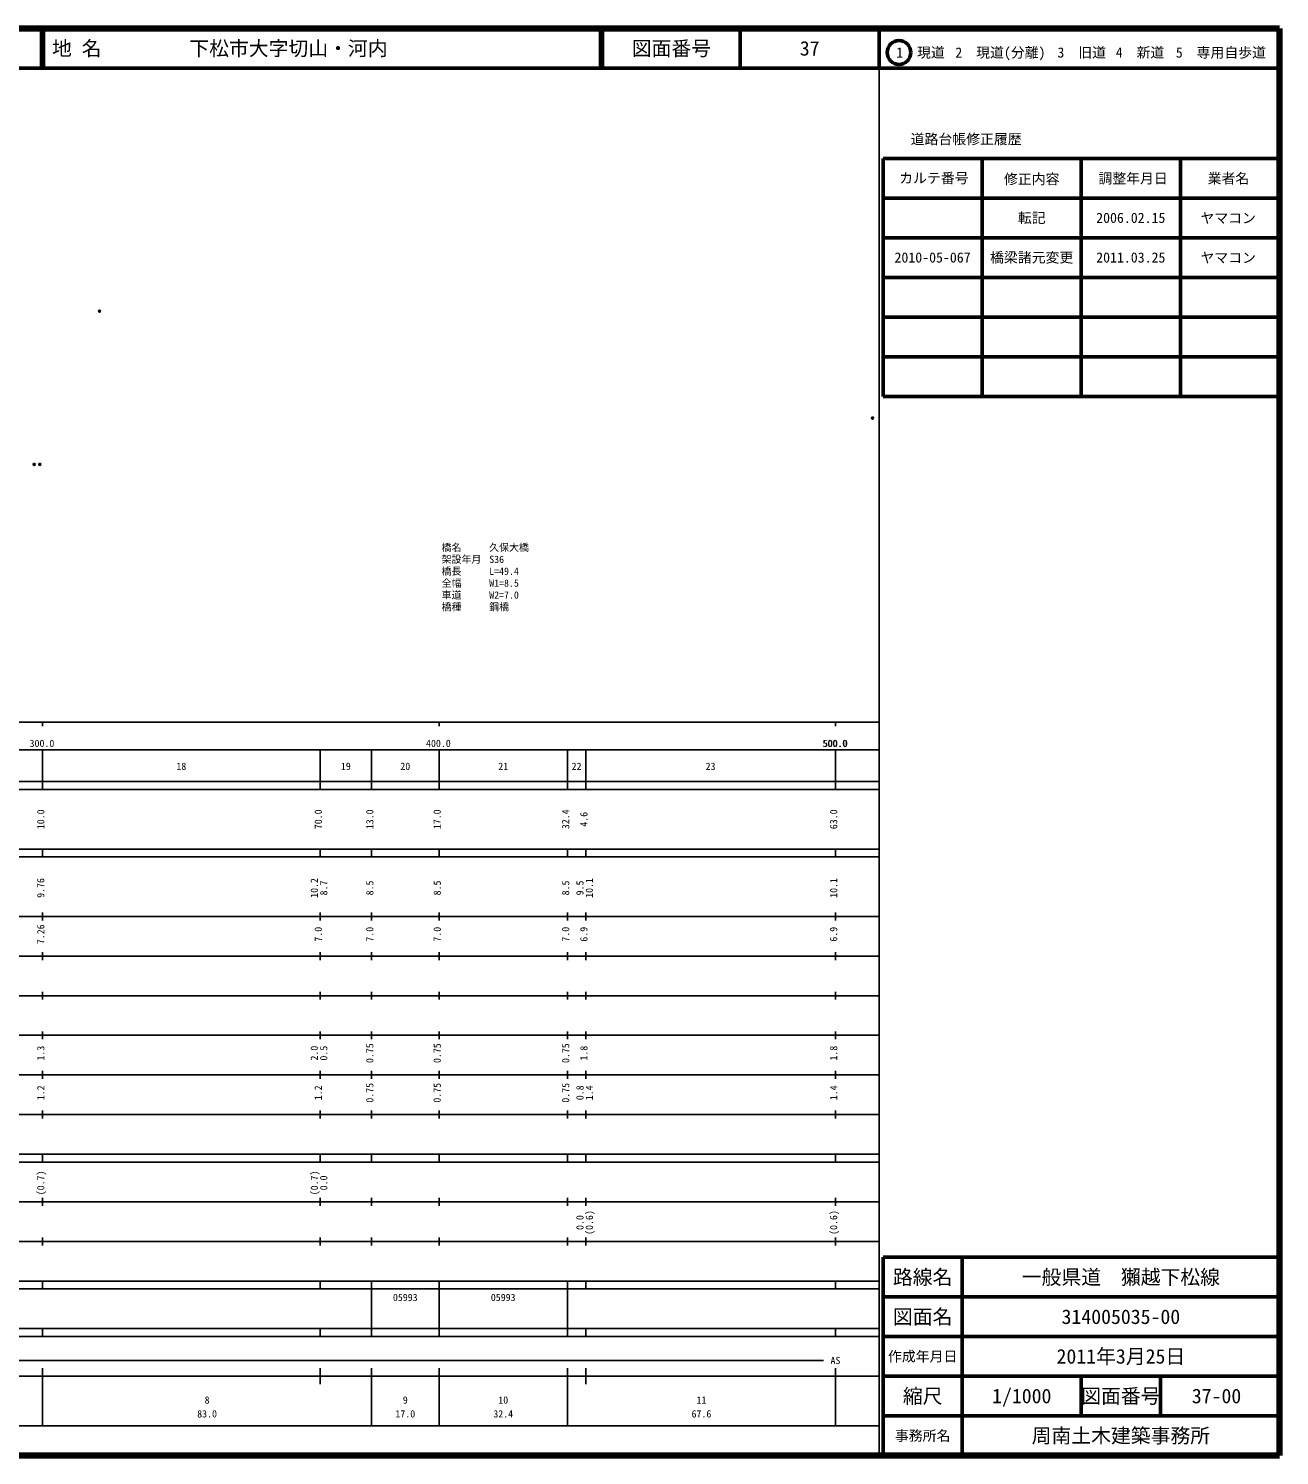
# Model space of a CAD drawing. Units: millimetres on the paper, with parts at other scales. Extents: x 40 to 680, y 20 to 380.
# Drawn here: x 364.5 to 680, y 20 to 380 of the extents above; entities that cross this region are included whole.
import ezdxf
from ezdxf.enums import TextEntityAlignment as Align

# ---------------------------------------------------------------- set-up
doc = ezdxf.new("R2010")
doc.units = ezdxf.units.MM
doc.header["$PDMODE"] = 32
doc.header["$PDSIZE"] = 0.5
for name, color, linetype in [('M-OTRS', 6, 'Continuous'), ('M-STR-HTXT', 7, 'Continuous'), ('M-TTL-TXT', 7, 'Continuous')]:
    doc.layers.add(name, color=color, linetype=linetype)
for name, color, linetype, lineweight in [('M-TTL', 2, 'Continuous', 140), ('M-TTL-BAND', 7, 'Continuous', 25), ('M-TTL-FRAM', 2, 'Continuous', 50), ('M-TTL-LINE', 7, 'Continuous', 50)]:
    doc.layers.add(name, color=color, linetype=linetype, lineweight=lineweight)
doc.styles.add('ＭＳ ゴシック', font='')
doc.styles.get('ＭＳ ゴシック').set_extended_font_data('MS Gothic')

msp = doc.modelspace()

# ---------------------------------------------------------------- linework, layer by layer
at = {"layer": 'M-OTRS'}
for p in [(382.374, 308.706), (577.38, 281.734), (365.891, 270.048), (367.292, 270.048)]:
    msp.add_point(p, dxfattribs=at)
at = {"layer": 'M-TTL'}
for p, q in [((680, 380), (40, 380)), ((680, 20), (680, 380)), ((40, 20), (680, 20))]:
    msp.add_line(p, q, dxfattribs=at)
at = {"layer": 'M-TTL-BAND'}
for p, q in [((579, 20), (579, 370)), ((40, 205), (579, 205)), ((368, 205), (368, 204)), ((468, 205), (468, 204)), ((568, 205), (568, 204)), ((68, 198), (579, 198)), ((368, 188), (368, 198)), ((438, 188), (438, 198)), ((451, 188), (451, 198)), ((468, 188), (468, 198)), ((500.4, 188), (500.4, 198)), ((505, 188), (505, 198)), ((568, 188), (568, 198)), ((40, 190), (579, 190)), ((40, 188), (579, 188)), ((40, 173), (579, 173)), ((368, 171), (368, 173)), ((438, 171), (438, 173)), ((451, 171), (451, 173)), ((468, 171), (468, 173)), ((500.4, 171), (500.4, 173)), ((505, 171), (505, 173)), ((568, 171), (568, 173)), ((40, 171), (579, 171)), ((40, 156), (579, 156)), ((368, 155), (368, 157)), ((438, 155), (438, 157)), ((451, 155), (451, 157)), ((468, 155), (468, 157)), ((500.4, 155), (500.4, 157)), ((505, 155), (505, 157)), ((568, 155), (568, 157)), ((46, 146), (579, 146)), ((368, 145), (368, 147)), ((438, 145), (438, 147)), ((451, 145), (451, 147)), ((468, 145), (468, 147)), ((500.4, 145), (500.4, 147)), ((505, 145), (505, 147)), ((568, 145), (568, 147)), ((368, 135), (368, 137)), ((438, 135), (438, 137)), ((451, 135), (451, 137)), ((468, 135), (468, 137)), ((500.4, 135), (500.4, 137)), ((505, 135), (505, 137)), ((568, 135), (568, 137)), ((52, 136), (579, 136)), ((46, 126), (579, 126)), ((368, 125), (368, 127)), ((438, 125), (438, 127)), ((451, 125), (451, 127)), ((468, 125), (468, 127)), ((500.4, 125), (500.4, 127)), ((505, 125), (505, 127)), ((568, 125), (568, 127)), ((52, 116), (579, 116)), ((368, 115), (368, 117)), ((438, 115), (438, 117)), ((451, 115), (451, 117)), ((468, 115), (468, 117)), ((500.4, 115), (500.4, 117)), ((505, 115), (505, 117)), ((568, 115), (568, 117)), ((46, 106), (579, 106)), ((368, 105), (368, 107)), ((438, 105), (438, 107)), ((451, 105), (451, 107)), ((468, 105), (468, 107)), ((500.4, 105), (500.4, 107)), ((505, 105), (505, 107)), ((568, 105), (568, 107)), ((40, 96), (579, 96)), ((40, 94), (579, 94)), ((368, 94), (368, 96)), ((438, 94), (438, 96)), ((451, 94), (451, 96)), ((468, 94), (468, 96)), ((500.4, 94), (500.4, 96)), ((505, 94), (505, 96)), ((568, 94), (568, 96)), ((49, 84), (579, 84)), ((368, 83), (368, 85)), ((438, 83), (438, 85)), ((451, 83), (451, 85)), ((468, 83), (468, 85)), ((500.4, 83), (500.4, 85)), ((505, 83), (505, 85)), ((568, 83), (568, 85)), ((40, 74), (579, 74)), ((368, 73), (368, 75)), ((438, 73), (438, 75)), ((451, 73), (451, 75)), ((468, 73), (468, 75)), ((500.4, 73), (500.4, 75)), ((505, 73), (505, 75)), ((568, 73), (568, 75)), ((40, 64), (579, 64)), ((40, 62), (579, 62)), ((368, 62), (368, 64)), ((438, 62), (438, 64)), ((451, 62), (451, 64)), ((451, 52), (451, 62)), ((468, 62), (468, 64)), ((468, 52), (468, 62)), ((468, 52), (468, 62)), ((500.4, 62), (500.4, 64)), ((500.4, 52), (500.4, 62)), ((505, 62), (505, 64)), ((568, 62), (568, 64)), ((40, 52), (579, 52)), ((368, 50), (368, 52)), ((438, 50), (438, 52)), ((451, 50), (451, 52)), ((468, 50), (468, 52)), ((500.4, 50), (500.4, 52)), ((505, 50), (505, 52)), ((568, 50), (568, 52)), ((40, 50), (579, 50)), ((71, 44), (565, 44)), ((40, 40), (579, 40)), ((368, 27.5), (368, 42)), ((438, 38), (438, 42)), ((451, 27.5), (451, 42)), ((468, 27.5), (468, 42)), ((500.4, 27.5), (500.4, 42)), ((505, 38), (505, 42)), ((568, 27.5), (568, 42)), ((68, 27.5), (579, 27.5))]:
    msp.add_line(p, q, dxfattribs=at)
at = {"layer": 'M-TTL-FRAM'}
for p, q in [((580, 347.197), (580, 287.197)), ((580, 347.197), (680, 347.197)), ((580, 287.197), (680, 287.197)), ((680, 70), (580, 70)), ((580, 70), (580, 20))]:
    msp.add_line(p, q, dxfattribs=at)
at = {"layer": 'M-TTL-LINE'}
for p, q in [((367.75, 380), (367.75, 370)), ((368.25, 380), (368.25, 370)), ((508.747, 380), (508.747, 370)), ((509.247, 380), (509.247, 370)), ((543.997, 380), (543.997, 370)), ((579, 380), (579, 370)), ((40, 370), (680, 370)), ((605, 347.197), (605, 287.197)), ((630, 347.197), (630, 287.197)), ((655, 347.197), (655, 287.197)), ((580, 337.197), (680, 337.197)), ((580, 327.197), (680, 327.197)), ((580, 317.197), (680, 317.197)), ((580, 307.197), (680, 307.197)), ((580, 297.197), (680, 297.197)), ((600, 70), (600, 20)), ((680, 60), (580, 60)), ((680, 50), (580, 50)), ((680, 40), (580, 40)), ((630, 40), (630, 30)), ((650, 40), (650, 30)), ((680, 30), (580, 30))]:
    msp.add_line(p, q, dxfattribs=at)
msp.add_circle((584.031, 373.958), 3, dxfattribs=at)

# ---------------------------------------------------------------- texts
at = {"layer": 'M-STR-HTXT', "style": 'ＭＳ ゴシック'}
for s, p in [('橋名', (468.666, 247.618)), ('久保大橋', (480.666, 247.618)), ('架設年月', (468.666, 244.618)), ('S36', (480.666, 244.618)), ('橋長', (468.666, 241.618)), ('全幅', (468.666, 238.618)), ('L=49.4', (480.666, 241.618)), ('車道', (468.666, 235.618)), ('W1=8.5', (480.666, 238.618)), ('W2=7.0', (480.666, 235.618)), ('橋種', (468.666, 232.618)), ('鋼橋', (480.666, 232.618))]:
    msp.add_text(s, height=1.833, dxfattribs=at).set_placement(p, align=Align.BOTTOM_LEFT)
at = {"layer": 'M-TTL-BAND', "style": 'ＭＳ ゴシック'}
for s, p in [('300.0', (367.844, 198.195)), ('400.0', (467.844, 198.195)), ('500.0', (567.844, 198.195)), ('500.0', (568, 198.195)), ('18', (403, 192.405)), ('19', (444.5, 192.405)), ('20', (459.5, 192.405)), ('21', (484.2, 192.405)), ('22', (502.7, 192.405)), ('23', (536.5, 192.405)), ('AS', (568, 42.5)), ('8', (409.5, 32.523)), ('9', (459.5, 32.523)), ('10', (484.2, 32.523)), ('11', (534.2, 32.523)), ('83.0', (409.5, 29.033)), ('17.0', (459.5, 29.033)), ('32.4', (484.2, 29.033)), ('67.6', (534.2, 29.033))]:
    msp.add_text(s, height=1.833, dxfattribs=at).set_placement(p, align=Align.BOTTOM_CENTER)
for s, p in [('10.0', (369, 180.5)), ('70.0', (439, 180.5)), ('13.0', (452, 180.5)), ('17.0', (469, 180.5)), ('32.4', (501.4, 180.5)), ('4.6', (506, 180.5)), ('63.0', (569, 180.5)), ('9.76', (369, 163.174)), ('10.2', (438, 163.174)), ('8.7', (440.37, 163.174)), ('8.5', (452, 163.174)), ('8.5', (469, 163.174)), ('8.5', (501.4, 163.174)), ('9.5', (505, 163.174)), ('10.1', (507.37, 163.174)), ('10.1', (569, 163.174)), ('7.26', (369, 151.5)), ('7.0', (439, 151.5)), ('7.0', (452, 151.5)), ('7.0', (469, 151.5)), ('7.0', (501.4, 151.5)), ('6.9', (506, 151.5)), ('6.9', (569, 151.5)), ('1.3', (369, 121.5)), ('2.0', (438, 121.5)), ('0.5', (440.37, 121.5)), ('0.75', (452, 121.5)), ('0.75', (469, 121.5)), ('0.75', (501.4, 121.5)), ('1.8', (506, 121.5)), ('1.8', (569, 121.5)), ('1.2', (369, 111.5)), ('1.2', (439, 111.5)), ('0.75', (452, 111.5)), ('0.75', (469, 111.5)), ('0.75', (501.4, 111.5)), ('0.8', (505, 111.5)), ('1.4', (507.37, 111.5)), ('1.4', (569, 111.5)), ('(0.7)', (369, 88.764)), ('(0.7)', (438, 88.764)), ('0.0', (440.37, 88.764)), ('0.0', (505, 78.764)), ('(0.6)', (507.37, 78.764)), ('(0.6)', (569, 78.764))]:
    msp.add_text(s, height=1.833, rotation=90, dxfattribs=at).set_placement(p, align=Align.BOTTOM_CENTER)
for p in [(456.375, 58.405), (481.075, 58.405)]:
    msp.add_text('05993', height=1.833, dxfattribs=at).set_placement(p, align=Align.BOTTOM_LEFT)
at = {"layer": 'M-TTL-TXT', "style": 'ＭＳ ゴシック'}
for s, p in [('地 名', (370.38, 375)), ('下松市大字切山・河内', (405.024, 375))]:
    msp.add_text(s, height=3.666, dxfattribs=at).set_placement(p, align=Align.MIDDLE_LEFT)
for s, height, p in [('図面番号', 3.666, (526.622, 375)), ('37', 3.666, (561.497, 375)), ('1\u3000現道', 2.566, (589.448, 373.958)), ('2\u3000現道(分離)', 2.566, (609.619, 373.958)), ('3\u3000旧道', 2.566, (630.121, 373.958)), ('4\u3000新道', 2.566, (644.824, 373.958)), ('5\u3000専用自歩道', 2.566, (665.228, 373.958)), ('道路台帳修正履歴', 2.566, (600.968, 352.113)), ('カルテ番号', 2.566, (592.839, 342.277)), ('修正内容', 2.566, (617.509, 342.023)), ('調整年月日', 2.566, (643.089, 342.197)), ('業者名', 2.566, (667.134, 342.197)), ('転記', 2.566, (617.5, 332.245)), ('2006.02.15', 2.566, (642.5, 332.245)), ('ヤマコン', 2.566, (667.077, 332.189)), ('2010-05-067', 2.566, (592.5, 322.245)), ('橋梁諸元変更', 2.566, (617.5, 322.245)), ('2011.03.25', 2.566, (642.5, 322.245)), ('ヤマコン', 2.566, (667.077, 322.189)), ('路線名', 3.666, (590, 65)), ('路線名', 3.666, (590, 65)), ('一般県道\u3000獺越下松線', 3.666, (640, 65)), ('図面名', 3.666, (590, 55)), ('図面名', 3.666, (590, 55)), ('314005035-00', 3.666, (640, 55)), ('2011年3月25日', 3.666, (640, 45)), ('作成年月日', 2.566, (590, 45)), ('作成年月日', 2.566, (590, 45)), ('縮尺', 3.666, (590, 35)), ('縮尺', 3.666, (590, 35)), ('1/1000', 3.666, (615, 35)), ('図面番号', 3.666, (640, 35)), ('図面番号', 3.666, (640, 35)), ('37-00', 3.666, (664.125, 35)), ('事務所名', 2.566, (590, 25)), ('事務所名', 2.566, (590, 25)), ('周南土木建築事務所', 3.666, (640, 25))]:
    msp.add_text(s, height=height, dxfattribs=at).set_placement(p, align=Align.MIDDLE_CENTER)

doc.saveas('drawing.dxf')
